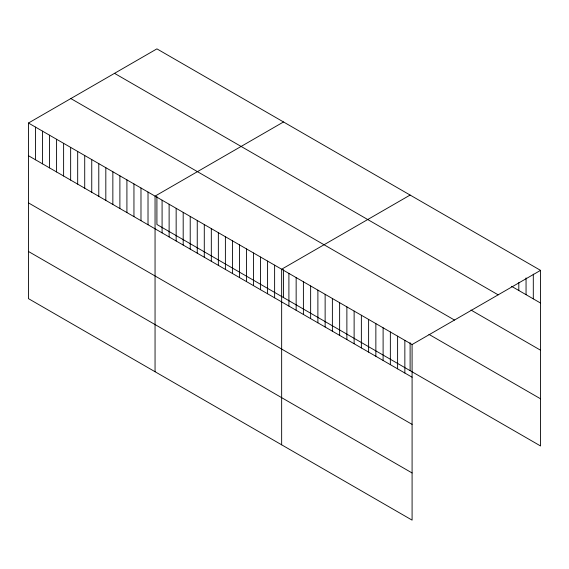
<?xml version="1.0" encoding="UTF-8"?>
<svg xmlns="http://www.w3.org/2000/svg" width="569" height="569" viewBox="0 0 569 569"><rect width="100%" height="100%" fill="white"/><g stroke="black" fill="none" stroke-linecap="round" stroke-linejoin="round"><path stroke-width="0.85" d="M28.45 123.032L412.091 344.529L412.091 520.13L28.45 298.633L28.45 123.032L156.909 48.87L540.55 270.367L540.55 445.968L156.909 224.471L156.909 196.525M283.511 121.965L155.053 196.127L155.053 371.728M410.114 195.06L281.655 269.222L281.655 444.823M412.091 344.529L540.55 270.367M511.567 286.314L540.55 303.049M114.518 73.344L498.16 294.842M470.983 310.048L540.55 350.212M70.841 98.558L454.482 320.055M428.955 334.373L540.55 398.805M28.45 155.714L412.091 377.211M28.45 202.877L412.091 424.374M28.45 251.47L412.091 472.967M533.302 274.13L533.302 298.86M526.055 277.9L526.055 294.678M518.807 282.544L518.807 290.496M410.114 342.709L410.114 370.654M404.851 340.347L404.851 373.029M397.603 336.165L397.603 368.84M390.355 331.976L390.355 364.658M383.108 327.794L383.108 360.476M375.86 323.612L375.86 356.294M368.612 319.429L368.612 352.104M361.365 315.24L361.365 347.922M354.124 311.058L354.124 343.74M346.877 306.876L346.877 339.558M339.629 302.694L339.629 335.376M332.381 298.505L332.381 331.186M325.134 294.322L325.134 327.004M317.886 290.14L317.886 322.822M310.638 285.958L310.638 318.64M303.398 281.776L303.398 314.451M296.15 277.587L296.15 310.269M288.903 273.404L288.903 306.086M283.511 269.614L283.511 297.566M274.621 265.161L274.621 297.843M267.586 261.1L267.586 293.782M260.552 257.039L260.552 289.721M253.518 252.977L253.518 285.659M246.491 248.916L246.491 281.598M239.457 244.855L239.457 277.537M232.422 240.794L232.422 273.476M225.388 236.732L225.388 269.414M218.354 232.671L218.354 265.353M211.319 228.617L211.319 261.292M204.285 224.556L204.285 257.231M197.251 220.495L197.251 253.177M190.217 216.433L190.217 249.115M183.19 212.372L183.19 245.054M176.155 208.311L176.155 240.993M169.121 204.25L169.121 236.932M162.087 200.188L162.087 232.87M148.018 192.066L148.018 224.748M140.984 188.005L140.984 220.687M133.95 183.943L133.95 216.625M126.915 179.882L126.915 212.564M119.888 175.821L119.888 208.503M112.854 171.767L112.854 204.442M105.82 167.706L105.82 200.38M98.786 163.644L98.786 196.319M91.751 159.583L91.751 192.265M84.717 155.522L84.717 188.204M77.683 151.461L77.683 184.143M70.648 147.399L70.648 180.081M63.614 143.338L63.614 176.02M56.587 139.277L56.587 171.959M49.553 135.216L49.553 167.898M42.519 131.155L42.519 163.836M35.484 127.093L35.484 159.775"/></g></svg>
